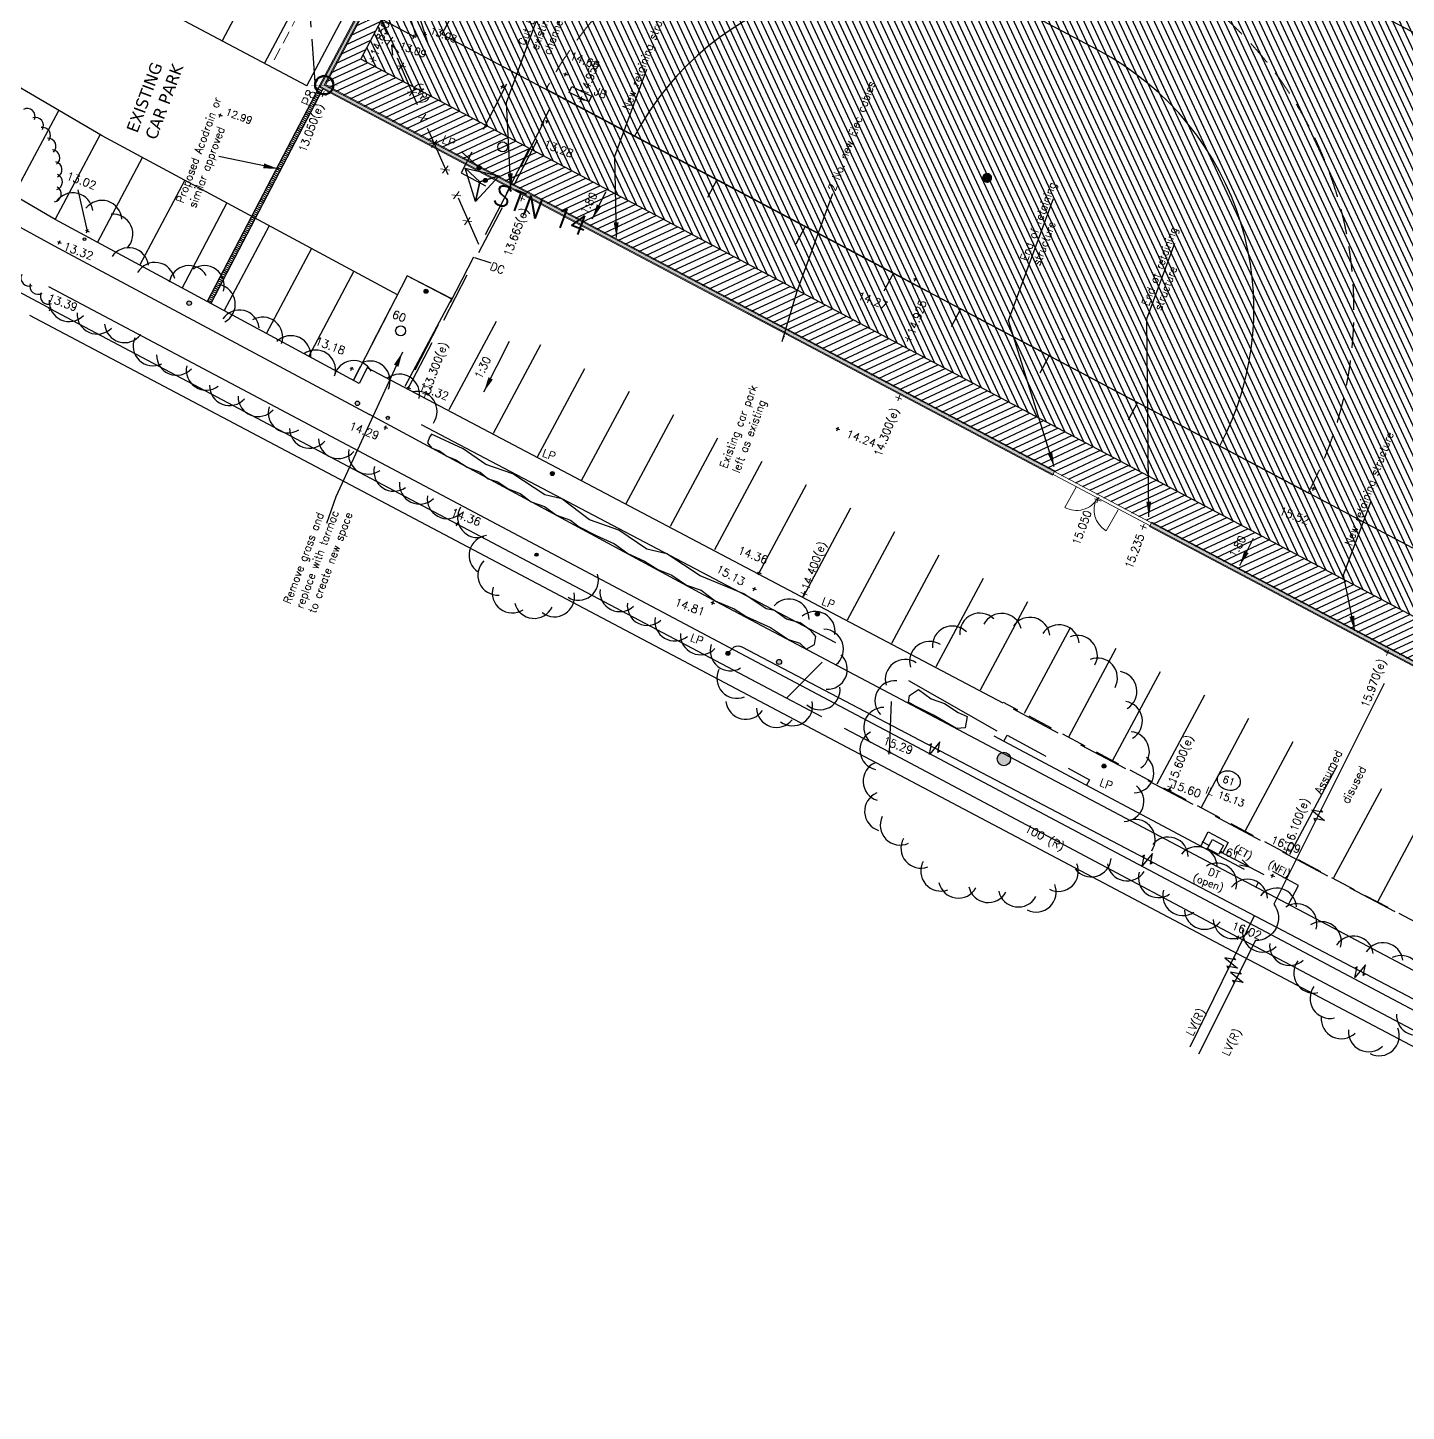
# Model space of a CAD drawing. Header units: millimetres. Extents: x 521005098 to 521837086, y 174609906 to 175681253.
# Drawn here: x 521353585 to 521422457, y 174620052 to 174689188 of the extents above; entities that cross this region are included whole.
import ezdxf
from ezdxf.enums import TextEntityAlignment as Align

# ---------------------------------------------------------------- set-up
doc = ezdxf.new("R2010")
doc.units = ezdxf.units.MM
doc.header["$LTSCALE"] = 200
for name, pattern in [('layout$0$DASHED', [19.05, 12.7, -6.35]), ('layout$0$HIDDEN', [9.525, 6.35, -3.175]), ('layout$0$layout$0$ACAD_ISO02W100', [15, 12, -3]), ('layout$0$survey$0$DASHED', [19.05, 12.7, -6.35])]:
    doc.linetypes.add(name, pattern=pattern)
for name, color, linetype in [('Gt Hatch', 8, 'Continuous'), ('GT retwall', 6, 'Continuous'), ('layout$0$12', 1, 'Continuous'), ('layout$0$ED-STORM', 3, 'Continuous'), ('layout$0$GT Path', 3, 'Continuous'), ('layout$0$GT0-35TXT', 3, 'Continuous'), ('layout$0$HOCKEY', 7, 'Continuous'), ('layout$0$Kerb', 7, 'Continuous'), ('layout$0$layout$0$GT Drain text', 3, 'Continuous'), ('layout$0$layout$0$GTSWD', 150, 'layout$0$layout$0$ACAD_ISO02W100'), ('layout$0$survey$0$BOUNDARY', 8, 'Continuous'), ('layout$0$survey$0$CONTROL', 8, 'Continuous'), ('layout$0$survey$0$DETAIL', 8, 'Continuous'), ('layout$0$survey$0$ELEC', 8, 'Continuous'), ('layout$0$survey$0$GAS', 8, 'Continuous'), ('layout$0$survey$0$LEVEL', 8, 'Continuous'), ('layout$0$survey$0$MH_NUMBER', 8, 'Continuous'), ('layout$0$survey$0$ROAD', 8, 'Continuous'), ('layout$0$survey$0$SERVICE', 8, 'Continuous'), ('layout$0$survey$0$TEXT_SERVICE', 8, 'Continuous'), ('layout$0$survey$0$VEGETATION', 8, 'Continuous'), ('layout$0$survey$0$WATER', 8, 'Continuous')]:
    doc.layers.add(name, color=color, linetype=linetype)
doc.layers.add('layout$0$Fenceline', color=7, linetype='Continuous', lineweight=13)
doc.layers.add('SETTING-OUT', color=3, linetype='Continuous', lineweight=50)
doc.styles.add('GT1TO1', font='romans.shx', dxfattribs={"width": 0.95, "height": 2})
doc.styles.add('layout$0$GT1TO200', font='romans.shx', dxfattribs={"width": 0.95, "height": 400})
doc.styles.add('layout$0$GTANYHEIGHT', font='romans.shx', dxfattribs={"width": 0.95})
doc.styles.add('layout$0$layout$0$GT1TO200', font='romans.shx', dxfattribs={"width": 0.95, "height": 400})
doc.styles.add('layout$0$ROMANS', font='Romans.shx')
doc.styles.add('layout$0$survey$0$ROMANS', font='Romans.shx')
doc.dimstyles.new('layout$0$NOTEARROW', dxfattribs={"dimscale": 250, "dimtxt": 2, "dimasz": 3, "dimexe": 1, "dimexo": 1, "dimgap": 1, "dimtad": 2, "dimtih": 1, "dimtoh": 1, "dimdec": 4, "dimzin": 0, "dimdsep": 46, "dimtxsty": 'layout$0$GTANYHEIGHT', "dimcen": 3.5, "dimclrd": 7, "dimclre": 7, "dimclrt": 3, "dimadec": 0, "dimazin": 0, "dimtfac": 1, "dimtdec": 4, "dimtofl": 0, "dimtmove": 0, "dimatfit": 3, "dimfxl": 1, "dimtolj": 1, "dimtzin": 0, "dimarcsym": 0})

# ---------------------------------------------------------------- blocks, each defined once
blk = doc.blocks.new('layout$0$S')
at = {"layer": 'layout$0$ED-STORM'}
blk.add_lwpolyline([(-0.5, 0.15), (0.001, 0), (-0.5, -0.151)], dxfattribs=at)
blk = doc.blocks.new('layout$0$layout$0$SCRUB')
at = {"layer": 'layout$0$layout$0$GT Drain text', "insert": (-127, 200), "char_height": 400, "width": 3468.82, "attachment_point": 1, "style": 'layout$0$layout$0$GT1TO200'}
blk.add_mtext('X', dxfattribs=at)
blk = doc.blocks.new('A$C721B0600')
at = {"layer": 'SETTING-OUT', "color": 7, "const_width": 4.5}
for points in [[(0, 0), (-629, -229)], [(0, 0), (-229, 629)], [(0, 0), (629, 229)], [(0, 0), (229, -629)]]:
    blk.add_lwpolyline(points, dxfattribs=at)
at = {"layer": 'SETTING-OUT', "color": 7}
blk.add_circle((0, 0), 459, dxfattribs=at)
blk = doc.blocks.new('layout')
at = {"layer": 'layout$0$survey$0$SERVICE', "linetype": 'Continuous'}
h = blk.add_hatch(color=256, dxfattribs=at)
edge = h.paths.add_edge_path()
edge.add_arc((521376139.5, 174682193.8), 100, 0, 360)
edge = h.paths.add_edge_path()
edge.add_arc((521376445.4, 174681553.6), 100, 0, 360)
h = blk.add_hatch(color=256, dxfattribs=at)
edge = h.paths.add_edge_path()
edge.add_arc((521373487.4, 174676013.8), 100, 0, 360)
h = blk.add_hatch(color=256, dxfattribs=at)
edge = h.paths.add_edge_path()
edge.add_arc((521379796.6, 174666909.7), 100, 0, 360)
h = blk.add_hatch(color=256, dxfattribs=at)
edge = h.paths.add_edge_path()
edge.add_arc((521393037.8, 174659890.4), 100, 0, 360)
h = blk.add_hatch(color=256, dxfattribs=at)
edge = h.paths.add_edge_path()
edge.add_arc((521388565.2, 174657925.2), 100, 0, 360)
h = blk.add_hatch(color=256, dxfattribs=at)
edge = h.paths.add_edge_path()
edge.add_arc((521407357.7, 174652288.7), 100, 0, 360)
at = {"layer": 'layout$0$survey$0$VEGETATION', "linetype": 'Continuous'}
h = blk.add_hatch(color=256, dxfattribs=at)
edge = h.paths.add_edge_path()
edge.add_arc((521361650.5, 174675421.5), 111.4, 0, 360)
edge = h.paths.add_edge_path()
edge.add_arc((521356421.1, 174678618.4), 63.7, 0, 360)
h = blk.add_hatch(color=256, dxfattribs=at)
edge = h.paths.add_edge_path()
edge.add_arc((521370056.8, 174670419.4), 111.4, 0, 360)
edge = h.paths.add_edge_path()
edge.add_arc((521371578.4, 174669690.5), 79.6, 0, 360)
h = blk.add_hatch(color=256, dxfattribs=at)
edge = h.paths.add_edge_path()
edge.add_arc((521379007.7, 174662853.2), 80, 0, 360)
h = blk.add_hatch(color=256, dxfattribs=at)
edge = h.paths.add_edge_path()
edge.add_arc((521402352.8, 174652646.6), 334.2, 0, 360)
edge = h.paths.add_edge_path()
edge.add_arc((521391120.9, 174657495.3), 127.3, 0, 360)
at = {"layer": 'layout$0$12', "color": 7}
for p, q in [((521365543.1, 174692775.4), (521363294.6, 174688534.6)), ((521367663.5, 174691651.1), (521365415, 174687410.3)), ((521354957.4, 174679596.9), (521357220.7, 174683867)), ((521372054.7, 174675832.1), (521357305.4, 174683784.2)), ((521357070, 174678457.9), (521359333.3, 174682728)), ((521359182.6, 174677318.9), (521361445.9, 174681589)), ((521361295.1, 174676179.9), (521363558.4, 174680450)), ((521363407.7, 174675040.9), (521365671, 174679311)), ((521365520.3, 174673901.9), (521367783.6, 174678172)), ((521367632.8, 174672762.9), (521369896.1, 174677033)), ((521372548.1, 174676788.8), (521369856.4, 174671568.9)), ((521374770.3, 174675633.7), (521372548.1, 174676788.8)), ((521374787.2, 174675681.1), (521372423.3, 174671264.2)), ((521376991.4, 174674501.5), (521374627.5, 174670084.6)), ((521379208.4, 174673345.9), (521376831.6, 174668904.9)), ((521370549.5, 174672196.2), (521370150.7, 174671412.1)), ((521402323.6, 174655439), (521370549.5, 174672196.2)), ((521381399.7, 174672142.1), (521379035.8, 174667725.2)), ((521383629.7, 174671010.7), (521381240, 174666545.6)), ((521385840.3, 174669843.1), (521383444.2, 174665365.9)), ((521388051, 174668675.5), (521385687.1, 174664258.6)), ((521390261.6, 174667507.9), (521387897.7, 174663091)), ((521392472.2, 174666340.3), (521390108.3, 174661923.4)), ((521394682.8, 174665172.7), (521392318.9, 174660755.8)), ((521396893.5, 174664005.1), (521394529.6, 174659588.2)), ((521399104.1, 174662837.5), (521396740.2, 174658420.6)), ((521401314.7, 174661669.8), (521398950.8, 174657252.9)), ((521403525.4, 174660502.2), (521401161.5, 174656085.3)), ((521405645.7, 174659165.9), (521403370.7, 174654915)), ((521407946.6, 174658167), (521405578.2, 174653741.8)), ((521410157.3, 174656999.4), (521407785.8, 174652568.5)), ((521412367.9, 174655831.8), (521409993.4, 174651395.2)), ((521414578.5, 174654664.2), (521412201, 174650221.9)), ((521416789.1, 174653496.6), (521414408.6, 174649048.6)), ((521418999.8, 174652329), (521416616.2, 174647875.3)), ((521421210.4, 174651161.4), (521418823.8, 174646702.1)), ((521423421, 174649993.8), (521421031.4, 174645528.8))]:
    blk.add_line(p, q, dxfattribs=at)
at = {"layer": 'layout$0$12', "color": 7, "linetype": 'layout$0$HIDDEN'}
blk.add_line((521429948.8, 174640736.8), (521402327.9, 174655469.3), dxfattribs=at)
at = {"layer": 'layout$0$12', "color": 7, "flags": 128}
for points in [[(521367535.3, 174686286.1), (521369783.9, 174690526.8), (521352820.8, 174699521)], [(521367535.3, 174686286.1), (521350572.3, 174695280.2)]]:
    blk.add_lwpolyline(points, dxfattribs=at)
at = {"layer": 'layout$0$ED-STORM', "linetype": 'layout$0$DASHED', "flags": 128}
blk.add_lwpolyline([(521376124.2, 174678346.1), (521373638.7, 174683984.3), (521370810.2, 174690592), (521369493.5, 174693822.3), (521368108, 174696791), (521367910.6, 174697404.2), (521367392.7, 174698383.7), (521365826.2, 174700931.8), (521362501.7, 174706568.8), (521360123.1, 174710474.5)], dxfattribs=at)
at = {"layer": 'layout$0$ED-STORM'}
for points in [[(521412245.3, 174648524.7), (521412616.7, 174648324.8)], [(521413132.2, 174648021.5), (521415340.6, 174646872.1)]]:
    blk.add_lwpolyline(points, dxfattribs=at)
at = {"layer": 'layout$0$ED-STORM', "linetype": 'Continuous'}
blk.add_circle((521413210.6, 174647978.7), 40, dxfattribs=at)
at = {"layer": 'layout$0$ED-STORM'}
blk.add_ellipse((521413589.3, 174651565.7), major_axis=(546.6, -203.5), ratio=0.8266745, dxfattribs=at)
at = {"layer": 'layout$0$Fenceline', "linetype": 'layout$0$HIDDEN', "ltscale": 0.5}
blk.add_line((521365900.5, 174687578.3), (521413510.8, 174777490.9), dxfattribs=at)
at = {"layer": 'layout$0$Fenceline'}
for p, q in [((521368201.8, 174686254.5), (521415812.2, 174776167.1)), ((521368404.6, 174686316.8), (521415874.5, 174775964.3)), ((521368134.3, 174686234.5), (521377779.8, 174704449.4)), ((521368476.8, 174686346.5), (521378000.7, 174704332.4)), ((521404775.2, 174666831.6), (521368134.3, 174686234.5)), ((521391559.3, 174673886.2), (521368201.8, 174686254.5)), ((521391762.1, 174673948.6), (521368404.6, 174686316.8)), ((521404892.2, 174667052.5), (521368481, 174686332.9)), ((521423957, 174656900.8), (521389462.5, 174675166.3)), ((521424019.4, 174656698), (521389524.9, 174674963.5)), ((521399364, 174669771.3), (521399350.5, 174669767.2)), ((521404892.2, 174667052.5), (521404775.2, 174666831.6)), ((521409619, 174664266.7), (521409736, 174664487.6)), ((521424031.4, 174656635.1), (521409619, 174664266.7)), ((521423927.4, 174656973.1), (521409736, 174664487.6))]:
    blk.add_line(p, q, dxfattribs=at)
at = {"layer": 'layout$0$Fenceline', "linetype": 'Continuous'}
for p, q in [((521405981.7, 174666265), (521405392.6, 174665219.6)), ((521408056.2, 174665096), (521407467, 174664050.6))]:
    blk.add_line(p, q, dxfattribs=at)
for centre, start, end in [((521405981.7, 174666265), 240.598359, 330.598359), ((521408056.2, 174665096), 150.598359, 240.598359)]:
    blk.add_arc(centre, 1200, start, end, dxfattribs=at)
at = {"layer": 'layout$0$GT Path', "color": 7, "ltscale": 0.4}
for points in [[(521368147.5, 174686226.6), (521362557.2, 174675499.5)], [(521368324.2, 174686132.9), (521362733.2, 174675404.6)], [(521368267.7, 174686024.5), (521368090.3, 174686116.9)], [(521367898, 174685315), (521367720.6, 174685407.4)], [(521367944.2, 174685403.7), (521367766.8, 174685496.1)], [(521367990.4, 174685492.4), (521367813, 174685584.8)], [(521368036.6, 174685581), (521367859.2, 174685673.5)], [(521368082.8, 174685669.7), (521367905.5, 174685762.2)], [(521368129, 174685758.4), (521367951.7, 174685850.8)], [(521368175.2, 174685847.1), (521367997.9, 174685939.5)], [(521368221.5, 174685935.8), (521368044.1, 174686028.2)], [(521367528.2, 174684605.6), (521367350.9, 174684698)], [(521367574.5, 174684694.2), (521367397.1, 174684786.7)], [(521367620.7, 174684782.9), (521367443.3, 174684875.4)], [(521367666.9, 174684871.6), (521367489.5, 174684964)], [(521367713.1, 174684960.3), (521367535.7, 174685052.7)], [(521367759.3, 174685049), (521367581.9, 174685141.4)], [(521367805.5, 174685137.6), (521367628.2, 174685230.1)], [(521367851.7, 174685226.3), (521367674.4, 174685318.8)], [(521367158.5, 174683896.1), (521366981.2, 174683988.6)], [(521367204.7, 174683984.8), (521367027.4, 174684077.2)], [(521367250.9, 174684073.5), (521367073.6, 174684165.9)], [(521367297.2, 174684162.2), (521367119.8, 174684254.6)], [(521367343.4, 174684250.8), (521367166, 174684343.3)], [(521367389.6, 174684339.5), (521367212.2, 174684432)], [(521367435.8, 174684428.2), (521367258.4, 174684520.6)], [(521367482, 174684516.9), (521367304.7, 174684609.3)], [(521366835, 174683275.4), (521366657.7, 174683367.8)], [(521366881.2, 174683364), (521366703.9, 174683456.5)], [(521366927.4, 174683452.7), (521366750.1, 174683545.2)], [(521366973.7, 174683541.4), (521366796.3, 174683633.8)], [(521367019.9, 174683630.1), (521366842.5, 174683722.5)], [(521367066.1, 174683718.8), (521366888.7, 174683811.2)], [(521367112.3, 174683807.4), (521366934.9, 174683899.9)], [(521366465.3, 174682565.9), (521366287.9, 174682658.3)], [(521366511.5, 174682654.6), (521366334.2, 174682747)], [(521366557.7, 174682743.3), (521366380.4, 174682835.7)], [(521366603.9, 174682832), (521366426.6, 174682924.4)], [(521366650.2, 174682920.6), (521366472.8, 174683013.1)], [(521366696.4, 174683009.3), (521366519, 174683101.7)], [(521366742.6, 174683098), (521366565.2, 174683190.4)], [(521366788.8, 174683186.7), (521366611.4, 174683279.1)], [(521366095.6, 174681856.5), (521365918.2, 174681948.9)], [(521366141.8, 174681945.2), (521365964.4, 174682037.6)], [(521366188, 174682033.8), (521366010.6, 174682126.3)], [(521366234.2, 174682122.5), (521366056.9, 174682214.9)], [(521366280.4, 174682211.2), (521366103.1, 174682303.6)], [(521366326.7, 174682299.9), (521366149.3, 174682392.3)], [(521366372.9, 174682388.6), (521366195.5, 174682481)], [(521366419.1, 174682477.2), (521366241.7, 174682569.7)], [(521365725.9, 174681147), (521365548.5, 174681239.5)], [(521365772.1, 174681235.7), (521365594.7, 174681328.1)], [(521365818.3, 174681324.4), (521365640.9, 174681416.8)], [(521365864.5, 174681413.1), (521365687.1, 174681505.5)], [(521365910.7, 174681501.8), (521365733.4, 174681594.2)], [(521365956.9, 174681590.4), (521365779.6, 174681682.9)], [(521366003.2, 174681679.1), (521365825.8, 174681771.5)], [(521366049.4, 174681767.8), (521365872, 174681860.2)], [(521365356.1, 174680437.6), (521365178.8, 174680530)], [(521365402.4, 174680526.3), (521365225, 174680618.7)], [(521365448.6, 174680615), (521365271.2, 174680707.4)], [(521365494.8, 174680703.6), (521365317.4, 174680796.1)], [(521365541, 174680792.3), (521365363.6, 174680884.7)], [(521365587.2, 174680881), (521365409.9, 174680973.4)], [(521365633.4, 174680969.7), (521365456.1, 174681062.1)], [(521365679.6, 174681058.4), (521365502.3, 174681150.8)], [(521365032.6, 174679816.8), (521364855.3, 174679909.3)], [(521365078.9, 174679905.5), (521364901.5, 174679997.9)], [(521365125.1, 174679994.2), (521364947.7, 174680086.6)], [(521365171.3, 174680082.9), (521364993.9, 174680175.3)], [(521365217.5, 174680171.5), (521365040.1, 174680264)], [(521365263.7, 174680260.2), (521365086.4, 174680352.7)], [(521365309.9, 174680348.9), (521365132.6, 174680441.3)], [(521364662.9, 174679107.4), (521364485.6, 174679199.8)], [(521364709.1, 174679196.1), (521364531.8, 174679288.5)], [(521364755.4, 174679284.7), (521364578, 174679377.2)], [(521364801.6, 174679373.4), (521364624.2, 174679465.9)], [(521364847.8, 174679462.1), (521364670.4, 174679554.5)], [(521364894, 174679550.8), (521364716.6, 174679643.2)], [(521364940.2, 174679639.5), (521364762.9, 174679731.9)], [(521364986.4, 174679728.1), (521364809.1, 174679820.6)], [(521364293.2, 174678397.9), (521364115.8, 174678490.4)], [(521364339.4, 174678486.6), (521364162.1, 174678579.1)], [(521364385.6, 174678575.3), (521364208.3, 174678667.7)], [(521364431.9, 174678664), (521364254.5, 174678756.4)], [(521364478.1, 174678752.7), (521364300.7, 174678845.1)], [(521364524.3, 174678841.3), (521364346.9, 174678933.8)], [(521364570.5, 174678930), (521364393.1, 174679022.5)], [(521364616.7, 174679018.7), (521364439.3, 174679111.1)], [(521363923.5, 174677688.5), (521363746.1, 174677780.9)], [(521363969.7, 174677777.2), (521363792.3, 174677869.6)], [(521364015.9, 174677865.9), (521363838.6, 174677958.3)], [(521364062.1, 174677954.5), (521363884.8, 174678047)], [(521364108.3, 174678043.2), (521363931, 174678135.7)], [(521364154.6, 174678131.9), (521363977.2, 174678224.3)], [(521364200.8, 174678220.6), (521364023.4, 174678313)], [(521364247, 174678309.3), (521364069.6, 174678401.7)], [(521363553.8, 174676979.1), (521363376.4, 174677071.5)], [(521363600, 174677067.7), (521363422.6, 174677160.2)], [(521363646.2, 174677156.4), (521363468.8, 174677248.8)], [(521363692.4, 174677245.1), (521363515.1, 174677337.5)], [(521363738.6, 174677333.8), (521363561.3, 174677426.2)], [(521363784.8, 174677422.5), (521363607.5, 174677514.9)], [(521363831.1, 174677511.1), (521363653.7, 174677603.6)], [(521363877.3, 174677599.8), (521363699.9, 174677692.2)], [(521363230.3, 174676358.3), (521363052.9, 174676450.7)], [(521363276.5, 174676447), (521363099.1, 174676539.4)], [(521363322.7, 174676535.7), (521363145.3, 174676628.1)], [(521363368.9, 174676624.3), (521363191.6, 174676716.8)], [(521363415.1, 174676713), (521363237.8, 174676805.4)], [(521363461.3, 174676801.7), (521363284, 174676894.1)], [(521363507.6, 174676890.4), (521363330.2, 174676982.8)], [(521362860.6, 174675648.9), (521362683.2, 174675741.3)], [(521362906.8, 174675737.5), (521362729.4, 174675830)], [(521362953, 174675826.2), (521362775.6, 174675918.6)], [(521362999.2, 174675914.9), (521362821.8, 174676007.3)], [(521363045.4, 174676003.6), (521362868, 174676096)], [(521363091.6, 174676092.3), (521362914.3, 174676184.7)], [(521363137.8, 174676180.9), (521362960.5, 174676273.4)], [(521363184.1, 174676269.6), (521363006.7, 174676362)], [(521362768.1, 174675471.5), (521362590.8, 174675563.9)], [(521362814.3, 174675560.2), (521362637, 174675652.6)]]:
    blk.add_lwpolyline(points, dxfattribs=at)
at = {"layer": 'layout$0$HOCKEY'}
for p, q in [((521395676.3, 174729267.8), (521374281.1, 174688862.8)), ((521433422, 174683323.2), (521409180.8, 174696159.4)), ((521407054.8, 174688063), (521403678.9, 174689850.6)), ((521374279.4, 174688863.7), (521398520.6, 174676027.6)), ((521396832.6, 174676921.4), (521379484.7, 174686107.4)), ((521388012.8, 174681591.6), (521387544.9, 174680707.9)), ((521398520.6, 174676027.6), (521388012.8, 174681591.6)), ((521392431.6, 174679251.8), (521391963.6, 174678368.1)), ((521398520.6, 174676027.6), (521392431.6, 174679251.8)), ((521396364.7, 174676037.6), (521396832.6, 174676921.4)), ((521398520.6, 174676027.6), (521396832.6, 174676921.4)), ((521398520.6, 174676027.6), (521409028.4, 174670463.5)), ((521398520.6, 174676027.6), (521404609.6, 174672803.3)), ((521398520.6, 174676027.6), (521400208.6, 174675133.7)), ((521398520.6, 174676027.6), (521422761.8, 174663191.4)), ((521399740.6, 174674250), (521400208.6, 174675133.7)), ((521400208.6, 174675133.7), (521417556.6, 174665947.7)), ((521404609.6, 174672803.3), (521404141.7, 174671919.6)), ((521409028.4, 174670463.5), (521408560.4, 174669579.7))]:
    blk.add_line(p, q, dxfattribs=at)
at = {"layer": 'layout$0$HOCKEY', "const_width": 250}
blk.add_lwpolyline([(521401574.1, 174681794, 1), (521401457.1, 174681573.1, 1)], format="xyb", close=True, dxfattribs=at)
at = {"layer": 'layout$0$HOCKEY', "linetype": 'layout$0$HIDDEN'}
for centre, start, end in [((521396832.6, 174676921.4), 62.097971, 152.097971), ((521400208.6, 174675133.7), 332.097971, 62.097971)]:
    blk.add_arc(centre, 19630, start, end, dxfattribs=at)
at = {"layer": 'layout$0$HOCKEY'}
for centre, start, end in [((521396832.6, 174676921.4), 62.097971, 152.097971), ((521400208.6, 174675133.7), 332.097971, 62.097971)]:
    blk.add_arc(centre, 14630, start, end, dxfattribs=at)
at = {"layer": 'layout$0$Kerb'}
blk.add_lwpolyline([(521415822.4, 174773728.9), (521469607.3, 174745248.8), (521424009.2, 174659136.2), (521370224.2, 174687616.4)], close=True, dxfattribs=at)
at = {"layer": 'layout$0$layout$0$GTSWD'}
blk.add_line((521367961.2, 174686219.5), (521367088.5, 174698878.5), dxfattribs=at)
blk.add_lwpolyline([(521367961.2, 174686219.5), (521368104.8, 174686144.6)], dxfattribs=at)
at = {"layer": 'layout$0$survey$0$BOUNDARY', "linetype": 'Continuous'}
for p, q in [((521354905.4, 174678288.8), (521370657.3, 174669854.1)), ((521387987.7, 174660506.2), (521370657.3, 174669854.1)), ((521373246.1, 174669356.8), (521393939.4, 174658468.8)), ((521429466, 174638549.4), (521387987.7, 174660506.2)), ((521397582.7, 174656568.6), (521401996.9, 174654054.6))]:
    blk.add_line(p, q, dxfattribs=at)
at = {"layer": 'layout$0$survey$0$BOUNDARY', "linetype": 'Continuous', "flags": 128}
blk.add_lwpolyline([(521344711.6, 174683860.6), (521354905.4, 174678288.8)], dxfattribs=at)
at = {"layer": 'layout$0$survey$0$CONTROL', "linetype": 'Continuous'}
for p, q in [((521376179.4, 174681481.4), (521375446.1, 174682161.3)), ((521375446.1, 174682161.3), (521377134.9, 174681776.5)), ((521375957.3, 174680506.4), (521375446.1, 174682161.3)), ((521375446.1, 174682161.3), (521376179.4, 174681481.4)), ((521377134.9, 174681776.5), (521375957.3, 174680506.4)), ((521375957.3, 174680506.4), (521376179.4, 174681481.4)), ((521376179.4, 174681481.4), (521375957.3, 174680506.4)), ((521376179.4, 174681481.4), (521377134.9, 174681776.5)), ((521377134.9, 174681776.5), (521376179.4, 174681481.4))]:
    blk.add_line(p, q, dxfattribs=at)
at = {"layer": 'layout$0$survey$0$DETAIL', "linetype": 'layout$0$survey$0$DASHED'}
for p, q in [((521373008.5, 174688723.5), (521370570, 174696406.4)), ((521373575.3, 174688425.3), (521371103.6, 174696212.7)), ((521391487.6, 174655690.9), (521393419.2, 174657631)), ((521396635.6, 174652980), (521396759.8, 174655862.6))]:
    blk.add_line(p, q, dxfattribs=at)
at = {"layer": 'layout$0$survey$0$DETAIL', "linetype": 'Continuous'}
for p, q in [((521357305.4, 174683784.2), (521348930.7, 174688678.1)), ((521352883.4, 174680808.8), (521355133.3, 174685053.5)), ((521414373, 174647123.8), (521401868.1, 174653793.6))]:
    blk.add_line(p, q, dxfattribs=at)
at = {"layer": 'layout$0$survey$0$DETAIL', "linetype": 'layout$0$survey$0$DASHED', "flags": 128}
for points in [[(521377498.3, 174686362.7), (521375242.2, 174681943), (521377428.7, 174680757.2), (521379678.6, 174685160.3)], [(521374767.6, 174675628.4), (521372545.3, 174676783.6), (521369853.6, 174671563.7)], [(521436303.5, 174643642.3), (521432428.9, 174645701.4), (521429948.2, 174640736.7), (521402306.7, 174655406.4)], [(521402352.6, 174653535.2), (521402510.1, 174653830.5), (521406627.9, 174651609.7), (521406480.5, 174651333.5)], [(521412184.4, 174648291.1), (521412565.4, 174649005.4), (521413564.8, 174648479.7), (521413180.8, 174647759.7)], [(521416573.4, 174645374.2), (521417077.3, 174646326.2), (521415446.4, 174647214.7), (521414933.6, 174646242.2)]]:
    blk.add_lwpolyline(points, dxfattribs=at)
at = {"layer": 'layout$0$survey$0$DETAIL', "linetype": 'Continuous', "flags": 128}
blk.add_lwpolyline([(521370147.9, 174671406.9), (521354954.9, 174679598.3), (521346829.2, 174684346.6, 0.4402962), (521344764, 174683997.6)], format="xyb", dxfattribs=at)
blk.add_lwpolyline([(521402320.4, 174655433.1), (521370546.6, 174672191), (521370147.9, 174671406.9)], dxfattribs=at)
at = {"layer": 'layout$0$survey$0$ELEC'}
for p, q in [((521398742, 174653412.1), (521398632, 174653335.2)), ((521399156.7, 174653505.9), (521398634.9, 174652878.7)), ((521398634.9, 174652878.7), (521398742, 174653412.1)), ((521399049.7, 174652972.5), (521399156.7, 174653505.9)), ((521399159.6, 174653049.4), (521399049.7, 174652972.5)), ((521418185.8, 174650096.7), (521418264.8, 174649988.2)), ((521418264.8, 174649988.2), (521417729.5, 174650085.4)), ((521417729.5, 174650085.4), (521418366.1, 174649575.2)), ((521418366.1, 174649575.2), (521417830.8, 174649672.4)), ((521417830.8, 174649672.4), (521417909.7, 174649564)), ((521409369, 174647838.5), (521409259.1, 174647761.6)), ((521409783.8, 174647932.3), (521409262, 174647305.1)), ((521409262, 174647305.1), (521409369, 174647838.5)), ((521409676.8, 174647398.9), (521409783.8, 174647932.3)), ((521409786.7, 174647475.8), (521409676.8, 174647398.9)), ((521413918.9, 174642609.5), (521413383.6, 174642706.7)), ((521413383.6, 174642706.7), (521414020.2, 174642196.5)), ((521413839.9, 174642718), (521413918.9, 174642609.5)), ((521414020.2, 174642196.5), (521413484.9, 174642293.7)), ((521413484.9, 174642293.7), (521413563.8, 174642185.3)), ((521414204.5, 174641892.1), (521413669.2, 174641989.3)), ((521413669.2, 174641989.3), (521414305.9, 174641479.1)), ((521414125.6, 174642000.6), (521414204.5, 174641892.1)), ((521419996.1, 174642264.9), (521419886.2, 174642188)), ((521420410.9, 174642358.7), (521419889.1, 174641731.5)), ((521419889.1, 174641731.5), (521419996.1, 174642264.9)), ((521420303.9, 174641825.3), (521420410.9, 174642358.7)), ((521420413.8, 174641902.2), (521420303.9, 174641825.3)), ((521414305.9, 174641479.1), (521413770.6, 174641576.3)), ((521413770.6, 174641576.3), (521413849.5, 174641467.9))]:
    blk.add_line(p, q, dxfattribs=at)
at = {"layer": 'layout$0$survey$0$ELEC', "linetype": 'Continuous', "flags": 128}
for points in [[(521426722.1, 174637782.1), (521426817.9, 174637981.1, 0.3701216), (521426645.4, 174638628.5), (521423167.3, 174640458.1), (521389277.7, 174658232.1, 0.2403608), (521388863.4, 174658236.8), (521388572.2, 174657946.3)], [(521421357.7, 174656423.4), (521415830, 174645397.6, -0.6330804), (521414917.3, 174643577.1), (521412069.1, 174637896.1)]]:
    blk.add_lwpolyline(points, format="xyb", dxfattribs=at)
blk.add_lwpolyline([(521414856.2, 174644817), (521411639.1, 174638239.4)], dxfattribs=at)
at = {"layer": 'layout$0$survey$0$GAS', "linetype": 'Continuous', "flags": 128}
blk.add_lwpolyline([(521455277.4, 174623064.2), (521454619.4, 174623400.7, 0.6525888), (521452883.4, 174624288.6), (521445295.9, 174628169.2), (521354647.9, 174676235.7)], format="xyb", dxfattribs=at)
at = {"layer": 'layout$0$survey$0$LEVEL', "flags": 128}
for points in [[(521372847, 174688654.6), (521372916.8, 174688842.1)], [(521373327.1, 174688919.6), (521373514.6, 174688849.8)], [(521373386, 174688790.9), (521373455.7, 174688978.4)], [(521372788.2, 174688783.3), (521372975.6, 174688713.5)], [(521380357, 174686897.3), (521380544.4, 174686827.6)], [(521380415.8, 174686768.7), (521380485.6, 174686956.2)], [(521377204.1, 174686269.3), (521377391.5, 174686199.6)], [(521377262.9, 174686140.7), (521377332.7, 174686328.2)], [(521363110.4, 174684847.8), (521363297.8, 174684778)], [(521363169.2, 174684719.2), (521363239, 174684906.7)], [(521379441.2, 174684543.9), (521379628.7, 174684474.1)], [(521379500, 174684415.3), (521379569.8, 174684602.7)], [(521355073.4, 174678497.2), (521355260.8, 174678427.4)], [(521355132.2, 174678368.6), (521355202, 174678556)], [(521356471.8, 174679062.7), (521356659.2, 174678992.9)], [(521356530.6, 174678934.1), (521356600.4, 174679121.6)], [(521397835.6, 174676652.1), (521398023, 174676582.3)], [(521397894.4, 174676523.5), (521397964.2, 174676710.9)], [(521354619.6, 174675174.3), (521354807, 174675104.5)], [(521354678.4, 174675045.7), (521354748.2, 174675233.2)], [(521405201.3, 174673655.7), (521405388.7, 174673586)], [(521369734.8, 174672062), (521369804.6, 174672249.4)], [(521369676, 174672190.6), (521369863.5, 174672120.8)], [(521372519, 174671230.9), (521372706.5, 174671161.2)], [(521372577.9, 174671102.3), (521372647.6, 174671289.8)], [(521371369.5, 174669246.4), (521371556.9, 174669176.6)], [(521371428.3, 174669117.8), (521371498.1, 174669305.3)], [(521393954.8, 174669179.7), (521394142.2, 174669110)], [(521394013.6, 174669051.1), (521394083.4, 174669238.6)], [(521417720.1, 174666192.9), (521417907.5, 174666123.1)], [(521417778.9, 174666064.3), (521417848.7, 174666251.8)], [(521374952.8, 174664420.4), (521375140.3, 174664350.6)], [(521375011.6, 174664291.8), (521375081.4, 174664479.3)], [(521390033.2, 174661978.8), (521390220.6, 174661909)], [(521390092, 174661850.2), (521390161.8, 174662037.6)], [(521389793.2, 174661178.6), (521389980.6, 174661108.8)], [(521389852, 174661050), (521389921.8, 174661237.4)], [(521387714.3, 174660489.1), (521387901.7, 174660419.3)], [(521387773.1, 174660360.4), (521387842.9, 174660547.9)], [(521396541.8, 174653014.9), (521396729.3, 174652945.1)], [(521396600.7, 174652886.3), (521396670.5, 174653073.7)], [(521410518.1, 174651140.6), (521410705.6, 174651070.8)], [(521410577, 174651012), (521410646.7, 174651199.4)], [(521415679.7, 174646852.1), (521415867.2, 174646782.3)], [(521415738.6, 174646723.5), (521415808.4, 174646910.9)], [(521413961.4, 174643761.1), (521414148.9, 174643691.3)], [(521414020.3, 174643632.5), (521414090, 174643819.9)]]:
    blk.add_lwpolyline(points, dxfattribs=at)
at = {"layer": 'layout$0$survey$0$LEVEL', "linetype": 'Continuous', "flags": 128}
blk.add_lwpolyline([(521356565.5, 174679027.8), (521356112.8, 174681091.6)], dxfattribs=at)
at = {"layer": 'layout$0$survey$0$ROAD', "linetype": 'layout$0$survey$0$DASHED'}
blk.add_line((521396635.6, 174652980), (521391487.6, 174655690.9), dxfattribs=at)
at = {"layer": 'layout$0$survey$0$ROAD', "linetype": 'Continuous'}
blk.add_line((521414055.1, 174643726.2), (521396635.6, 174652980), dxfattribs=at)
at = {"layer": 'layout$0$survey$0$ROAD', "linetype": 'layout$0$survey$0$DASHED', "flags": 128}
blk.add_lwpolyline([(521372881.9, 174688748.4), (521352664.1, 174699468.3)], dxfattribs=at)
at = {"layer": 'layout$0$survey$0$ROAD', "linetype": 'Continuous', "flags": 128}
for points in [[(521343313, 174681222), (521348208.1, 174678627.4), (521354807, 174675104.5)], [(521391487.6, 174655690.9), (521375046.5, 174664385.5), (521354713.3, 174675139.4)], [(521450604.2, 174624395.7), (521447771, 174625864.7), (521444565.7, 174627642.6), (521434015.3, 174633163.8), (521414055.1, 174643726.2)]]:
    blk.add_lwpolyline(points, dxfattribs=at)
at = {"layer": 'layout$0$survey$0$SERVICE', "linetype": 'Continuous', "flags": 128}
for points in [[(521381753.5, 174685761.7), (521381612.2, 174685474.6), (521380634.3, 174685955.9), (521380775.6, 174686243)], [(521412768.1, 174648624.6), (521413321.7, 174648324), (521413073.6, 174647867), (521412520, 174648167.6)]]:
    blk.add_lwpolyline(points, close=True, dxfattribs=at)
at = {"layer": 'layout$0$survey$0$SERVICE', "linetype": 'layout$0$survey$0$DASHED', "flags": 128}
blk.add_lwpolyline([(521372612.8, 174671196), (521379534.9, 174684509), (521379419.6, 174684569), (521372497.4, 174671256)], dxfattribs=at)
at = {"layer": 'layout$0$survey$0$SERVICE', "linetype": 'Continuous'}
for centre, radius in [((521377315.7, 174683228.5), 250), ((521376139.5, 174682193.8), 100), ((521376445.4, 174681553.6), 100), ((521373487.4, 174676013.8), 100), ((521372216.4, 174674041.9), 250), ((521379796.6, 174666909.7), 100), ((521393037.8, 174659890.4), 100), ((521388565.2, 174657925.2), 100), ((521407357.7, 174652288.7), 100)]:
    blk.add_circle(centre, radius, dxfattribs=at)
at = {"layer": 'layout$0$survey$0$TEXT_SERVICE', "linetype": 'Continuous'}
for p, q in [((521376139.5, 174682193.8), (521375250.2, 174682986.9)), ((521375908.6, 174677703.8), (521376718.4, 174677431.7))]:
    blk.add_line(p, q, dxfattribs=at)
at = {"layer": 'layout$0$survey$0$VEGETATION', "linetype": 'Continuous', "flags": 128}
blk.add_lwpolyline([(521390475.7, 174660152.7), (521389353.7, 174660906.9), (521387188.2, 174661797.3), (521385520.8, 174662894.9), (521384514, 174663129.6), (521383111.7, 174664075.6), (521381648.8, 174664592.3), (521380270.7, 174665638.2), (521379420.9, 174665842.4), (521377818.2, 174666887.8), (521376478.4, 174667358.7), (521375341, 174668146.7), (521373760.6, 174668875.4), (521373650.5, 174668734.2), (521373565, 174668436.7), (521373779.8, 174668179.3), (521374163.9, 174668036.3), (521374530.9, 174667779.3), (521374972.1, 174667602.4), (521375541.7, 174667225.6), (521376188.8, 174666971.9), (521376589.3, 174666651.8), (521377072.8, 174666503.4), (521377582.7, 174666141.2), (521378195, 174665913.2), (521378744.5, 174665499.6), (521379405.5, 174665266.1), (521380010.7, 174664831.8), (521380695.4, 174664576.8), (521381135.7, 174664247.4), (521381989.1, 174663815.6), (521382907.1, 174663404.1), (521383574.3, 174662915), (521384395.5, 174662533.1), (521385072.9, 174662122.5), (521385766.2, 174661825.1), (521386489.8, 174661334), (521387236.3, 174661075), (521387930.7, 174660556.7), (521388873, 174660142.5), (521389473, 174659766), (521390694.4, 174659216.1), (521391600.3, 174658619.1), (521392161.7, 174658441.7), (521392480.2, 174658139.5), (521392884.9, 174658375.2), (521392956.8, 174658772.8), (521392711.4, 174659066.9), (521392177.9, 174659455.5), (521391494.2, 174659627.8), (521390896.6, 174660065.7)], close=True, dxfattribs=at)
blk.add_lwpolyline([(521397593.5, 174655490.2), (521397636.1, 174655817.6), (521398093.2, 174656122.7), (521398711.7, 174655654.8), (521399393.3, 174655427.4), (521400066.7, 174654965.4), (521400522.2, 174654769.4), (521400416.4, 174654201.4), (521399984.7, 174654177.3), (521398832.5, 174654844), (521397938.9, 174655282.4), (521397593.5, 174655490.2)], dxfattribs=at)
at = {"layer": 'layout$0$survey$0$VEGETATION', "linetype": 'Continuous'}
for centre, radius in [((521356421.1, 174678618.4), 63.7), ((521361650.5, 174675421.5), 111.4), ((521370056.8, 174670419.4), 111.4), ((521371578.4, 174669690.5), 79.6), ((521379007.7, 174662853.2), 80), ((521391120.9, 174657495.3), 127.3), ((521402352.8, 174652646.6), 334.2)]:
    blk.add_circle(centre, radius, dxfattribs=at)
for centre, radius, start, end in [((521353559, 174684746.6), 400, 337.753182, 117.024912), ((521353975.5, 174684304.1), 400, 329.515734, 108.787465), ((521354324.3, 174683806.5), 400, 321.278287, 100.550017), ((521354598.3, 174683264.1), 400, 313.040839, 92.312569), ((521354791.7, 174682688), 400, 304.803392, 84.075122), ((521354900.6, 174682090.1), 400, 296.565944, 75.837674), ((521354857.5, 174680878.7), 400, 280.091049, 59.362779), ((521354922.7, 174681482.9), 400, 288.328496, 67.600227), ((521355842.3, 174679935.5), 1000, 6.396048, 145.667778), ((521357289.6, 174679556.6), 1000, 3.209551, 142.481281), ((521357840.5, 174678873.9), 1000, 315.83991, 95.111641), ((521358628.1, 174677195.2), 1000, 6.848184, 146.119914), ((521359946.7, 174676457.7), 1000, 10.888695, 150.160425), ((521361644.8, 174676299.8), 1000, 30.382186, 169.653917), ((521362408.4, 174676296.6), 1000, 344.488784, 123.760514), ((521353646.8, 174676676.6), 400, 154.022721, 293.294451), ((521354096.8, 174676268.2), 400, 162.260168, 301.531899), ((521354614.5, 174675771.1), 400, 154.022721, 293.294451), ((521362956.7, 174675366.4), 1000, 298.47219, 77.74392), ((521355657.2, 174675506.4), 1000, 176.179331, 315.451061), ((521364160.3, 174674078.3), 1000, 6.818708, 146.090438), ((521357055.1, 174674878.6), 1000, 176.179331, 315.451061), ((521358427.2, 174674450.1), 1000, 184.098238, 323.369968), ((521365324.3, 174673722.7), 1000, 341.516542, 120.788273), ((521359848.7, 174673293.4), 1000, 156.494774, 295.766504), ((521366731.8, 174672798.4), 1000, 355.18037, 134.4521), ((521367969.6, 174672081.7), 1000, 346.708307, 125.980038), ((521361024.1, 174672818), 1000, 178.609683, 317.881413), ((521362505.3, 174672076.1), 1000, 167.419627, 306.691357), ((521369869.2, 174671550.5), 1000, 28.227322, 167.499052), ((521370691, 174671532.1), 1000, 336.147963, 115.419693), ((521372162.7, 174670873.2), 1000, 347.972051, 127.243781), ((521363667.4, 174671307.4), 1000, 179.318719, 318.59045), ((521373039.2, 174670019.5), 1000, 324.203633, 103.475363), ((521365097.6, 174670757.1), 1000, 179.318719, 318.59045), ((521366605.6, 174669943.8), 1000, 162.503848, 301.775578), ((521367668.9, 174669175.5), 1000, 180.550237, 319.821968), ((521369110.6, 174668656.1), 1000, 180.550237, 319.821968), ((521370605.5, 174667879), 1000, 166.609648, 305.881379), ((521371879.6, 174667027.6), 1000, 166.609648, 305.881379), ((521373161.5, 174666380.9), 1000, 174.670369, 313.942099), ((521374542.4, 174665653.5), 1000, 172.223922, 311.495653), ((521376062.5, 174664711.1), 1000, 149.088936, 288.360667), ((521376638.9, 174662824.7), 1000, 97.297912, 236.569643), ((521377073.3, 174661829.9), 1000, 134.049026, 273.320756), ((521381098.6, 174661577.7), 1000, 238.596995, 17.868726), ((521377795.3, 174660945.6), 1000, 163.36324, 302.634971), ((521379899.5, 174660753.1), 1000, 232.230047, 11.501778), ((521383171.4, 174661009.3), 1000, 173.604709, 312.87644), ((521391621.4, 174659637.8), 1000, 358.880829, 138.152559), ((521378889.9, 174660671.7), 1000, 194.213921, 333.485651), ((521384539.7, 174660319.4), 1000, 173.604709, 312.87644), ((521392923.1, 174659017.1), 1000, 351.475003, 130.746733), ((521401144.9, 174658937.6), 1000, 45.730681, 185.002412), ((521402243.2, 174658922.4), 1000, 13.693876, 152.965606), ((521385910.7, 174659540.5), 1000, 169.771606, 309.043337), ((521393338.7, 174658135.5), 1000, 309.165261, 88.436991), ((521399778.8, 174658290), 1000, 45.730681, 185.002412), ((521403649.4, 174658725), 1000, 6.052923, 145.324654), ((521405114.4, 174658351.3), 1000, 6.052923, 145.324654), ((521387191.9, 174658857.8), 1000, 176.421802, 315.693532), ((521398639.3, 174657522.8), 1000, 57.020028, 196.291758), ((521406021.8, 174657824.3), 1000, 331.883037, 111.154768), ((521388685.8, 174658052.6), 1000, 161.484845, 300.756576), ((521393530.7, 174657128.4), 1000, 267.123858, 46.395588), ((521389013.7, 174656678.5), 1000, 153.38993, 292.66166), ((521397426.4, 174656620.2), 1000, 57.020028, 196.291758), ((521407023.9, 174656692.3), 1000, 331.883037, 111.154768), ((521408000, 174656026), 1000, 300.719065, 79.990795), ((521396913.2, 174655559.6), 1000, 84.743514, 224.015244), ((521393167.9, 174656106.7), 1000, 228.290286, 7.562017), ((521389461.7, 174655629.5), 1000, 186.646922, 325.918652), ((521390989.8, 174655228.1), 1000, 182.542092, 321.813822), ((521391797.1, 174655307.2), 1000, 233.054474, 12.326204), ((521396351.1, 174654223.9), 1000, 89.941099, 229.212829), ((521408271.7, 174654538.8), 1000, 300.719065, 79.990795), ((521396157.9, 174653098.8), 1000, 118.028028, 257.299758), ((521408619.8, 174653011.3), 1000, 305.495192, 84.766922), ((521396318.6, 174651540.9), 1000, 113.309285, 252.581015), ((521408842.3, 174651956.7), 1000, 271.110953, 50.382683), ((521396396.3, 174650031), 1000, 113.309285, 252.581015), ((521408343.8, 174650529.4), 1000, 271.110953, 50.382683), ((521397173.8, 174649347), 1000, 154.676802, 293.948533), ((521408913.4, 174648628.7), 1000, 325.741548, 105.013278), ((521410567.1, 174647743.8), 1000, 1.881424, 141.153154), ((521398210.3, 174648190.8), 1000, 151.144941, 290.416672), ((521412001, 174647264.5), 1000, 1.881424, 141.153154), ((521399197.7, 174647046), 1000, 151.144941, 290.416672), ((521405073.4, 174647029), 1000, 243.362156, 22.633887), ((521406712.5, 174647755.9), 1000, 216.393741, 355.665471), ((521408510.7, 174647557.6), 1000, 188.908374, 328.180104), ((521412990.4, 174646444.4), 1000, 342.250727, 121.522457), ((521410072.7, 174646721.2), 1000, 164.004883, 303.276614), ((521400080.3, 174646690.8), 1000, 192.105417, 331.377148), ((521401578.1, 174646473.3), 1000, 191.964626, 331.236356), ((521403073.8, 174646252.5), 1000, 191.964626, 331.236356), ((521403967.6, 174645998), 1000, 243.362156, 22.633887), ((521411290.2, 174645824.9), 1000, 164.004883, 303.276614), ((521414524.5, 174645636.2), 1000, 3.442496, 142.714227), ((521415970.9, 174645196.2), 1000, 3.442496, 142.714227), ((521416992.6, 174644410.2), 1000, 344.19899, 123.470721), ((521412373.7, 174645137.4), 1000, 182.325588, 321.597318), ((521413811.3, 174644669.3), 1000, 182.325588, 321.597318), ((521415273.8, 174644000.4), 1000, 173.890536, 313.162266), ((521418213.2, 174643518), 1000, 344.19899, 123.470721), ((521416627.1, 174643326.4), 1000, 173.890536, 313.162266), ((521419812.4, 174642799.5), 1000, 7.531204, 146.802934), ((521421286.5, 174642463.7), 1000, 7.531204, 146.802934), ((521417832.8, 174641949.2), 1000, 142.840951, 282.112681), ((521422194.8, 174641825.1), 1000, 336.902307, 116.174037), ((521418645.3, 174640681.4), 1000, 143.350656, 282.622387), ((521419206.6, 174639667.9), 1000, 174.749797, 314.021528), ((521422967.7, 174639839.4), 1000, 176.366915, 315.638646), ((521420569.9, 174639014.3), 1000, 174.749797, 314.021528), ((521421104.3, 174638815.2), 1000, 242.745847, 22.017577)]:
    blk.add_arc(centre, radius, start, end, dxfattribs=at)
at = {"layer": 'layout$0$survey$0$WATER', "linetype": 'Continuous', "flags": 128}
blk.add_lwpolyline([(521457330.8, 174620051.8), (521419042.3, 174640266.7), (521353687.2, 174674809)], dxfattribs=at)
at = {"layer": 'layout$0$ED-STORM', "linetype": 'Continuous'}
for p, xscale, yscale, zscale, rotation in [((521371775.2, 174688337.7), 1000.000000005403, 1000.000000005403, 1000.000000005403, 112.9312949327681), ((521414628, 174647242.9), 1000.000000015217, 1000, 1000, 332.0367096568428)]:
    blk.add_blockref('layout$0$S', p, dxfattribs=dict(at, xscale=xscale, yscale=yscale, zscale=zscale, rotation=rotation))
at = {"layer": 'layout$0$layout$0$GT Drain text', "rotation": 113.1738457955976}
for p in [(521371704.2, 174688503.4), (521372255.2, 174687216.4), (521372806.1, 174685929.3), (521373357, 174684642.3), (521373908, 174683355.2), (521374458.9, 174682068.2), (521375009.8, 174680781.2), (521375560.7, 174679494.1)]:
    blk.add_blockref('layout$0$layout$0$SCRUB', p, dxfattribs=at)
at = {"layer": 'layout$0$ED-STORM', "linetype": 'Continuous', "style": 'layout$0$ROMANS'}
for s, rotation, p in [('(AR)', 292.7003, (521372801.2, 174686285.9)), ('IL 15.13', 339.576964, (521412364.6, 174650846.6)), ('(ET)', 331.562816, (521413737.8, 174647967.4)), ('(NFI)', 331.562816, (521415459.6, 174647175.2)), ('(open)', 339.576964, (521411720.6, 174646476.7)), ('DT', 339.576964, (521412485.7, 174646771.2))]:
    blk.add_text(s, height=360, rotation=rotation, dxfattribs=at).set_placement(p, align=Align.BOTTOM_LEFT)
at = {"layer": 'layout$0$ED-STORM', "style": 'layout$0$ROMANS'}
blk.add_text('61', height=360, rotation=339.576964, dxfattribs=at).set_placement((521413589.3, 174651565.7), align=Align.MIDDLE_CENTER)
at = {"layer": 'layout$0$GT0-35TXT', "style": 'layout$0$GT1TO200', "width": 0.95}
for p in [(521381509.4, 174679823.8), (521413917.5, 174662671)]:
    blk.add_text('1:80', height=400, rotation=60.914199, dxfattribs=at).set_placement(p)
at = {"layer": 'layout$0$GT0-35TXT', "color": 3, "style": 'layout$0$GT1TO200', "width": 0.95}
for s, rotation, p in [('+13.300(e)', 69.576964, (521373548.7, 174670608.4)), ('1:30', 64.384663, (521376249.4, 174671603.3)), ('+14.400(e)', 69.576964, (521392451.1, 174660644.6)), ('+15.600(e)', 69.576964, (521410776.2, 174650966.2)), ('+16.100(e)', 69.576964, (521416573.3, 174647826.3))]:
    blk.add_text(s, height=400, rotation=rotation, dxfattribs=at).set_placement(p)
at = {"layer": 'layout$0$GT0-35TXT', "char_height": 400, "attachment_point": 1, "rotation": 69.576964, "style": 'layout$0$GT1TO200'}
for s, insert, width in [('Cut back existing channel', (521378074.1, 174688406.6), 3992.718), ('New retaining structure', (521383280.7, 174685181.2), 5934.782), ('2 No. new Elec cables', (521393549.1, 174681133.9), 5934.782), ('End of retaining structure', (521403148.7, 174677633.6), 5934.782), ('End of retaining structure', (521409213.3, 174675389.8), 5934.782), ('Existing car park left as existing', (521388132.1, 174667275), 5208.833), ('New retaining structure', (521419355.2, 174663403.6), 5934.782), ('Remove grass and replace with tarmac to create new space', (521366334.3, 174660498.9), 6136.972)]:
    blk.add_mtext(s, dxfattribs=dict(at, insert=insert, width=width))
at = {"layer": 'layout$0$GT0-35TXT', "color": 3, "char_height": 400, "width": 20360.17, "attachment_point": 1, "style": 'layout$0$GT1TO200'}
for s, insert, rotation in [('+14.850', (521370546, 174687473.1), 70), ('14.950', (521381157, 174685904.7), 69.576964), ('+', (521368054.2, 174685747.1), 69.576964), ('+', (521380933.8, 174685491.6), 69.576964), ('13.050(e)', (521367101.6, 174683065.9), 69.576964), ('+', (521377980.4, 174680538.1), 69.576964), ('13.665(e)', (521377345.1, 174677852), 69.576964), ('14.925', (521397509.5, 174673939), 69.58), ('+', (521397286.2, 174673525.9), 69.576964), ('+', (521396809.7, 174670568.2), 69.576964), ('14.300(e)', (521395848.9, 174667859.8), 69.576964), ('+', (521406757.6, 174665466), 69.576964), ('15.050', (521405747, 174663436.2), 69.576964), ('+', (521409027.9, 174664126.6), 69.576964), ('15.235', (521408383, 174662259.5), 69.576964), ('+', (521421231.2, 174657833.2), 69.576964), ('15.970(e)', (521420178.4, 174655312.7), 69.576964)]:
    blk.add_mtext(s, dxfattribs=dict(at, insert=insert, rotation=rotation))
at = {"layer": 'layout$0$GT0-35TXT', "color": 7, "insert": (521358498.6, 174684100.7), "char_height": 600, "width": 4636.989, "attachment_point": 1, "rotation": 69.576964, "style": 'layout$0$GT1TO200'}
blk.add_mtext('{\\fVerdana|b0|i0|c0|p34;EXISTING CAR PARK}', dxfattribs=at)
at = {"layer": 'layout$0$layout$0$GT Drain text', "insert": (521360982.5, 174680521.2), "char_height": 400, "width": 7683.781, "attachment_point": 1, "rotation": 70, "style": 'layout$0$layout$0$GT1TO200'}
blk.add_mtext('Proposed Acodrain or similar approved', dxfattribs=at)
at = {"layer": 'layout$0$survey$0$CONTROL', "style": 'layout$0$survey$0$ROMANS'}
blk.add_text('STN 14', height=1000, rotation=339.576964, dxfattribs=at).set_placement((521376757.7, 174680456.4))
at = {"layer": 'layout$0$survey$0$ELEC', "linetype": 'Continuous', "style": 'layout$0$survey$0$ROMANS'}
for s, rotation, p in [('Assumed', 63.086441, (521418206.8, 174650861.6)), ('disused', 63.086441, (521419560.3, 174650373.6)), ('LV(R)', 63.511013, (521411783.4, 174638774.2)), ('LV(R)', 63.511013, (521413578.7, 174637765.5))]:
    blk.add_text(s, height=400, rotation=rotation, dxfattribs=at).set_placement(p)
at = {"layer": 'layout$0$survey$0$GAS', "linetype": 'Continuous', "style": 'layout$0$survey$0$ROMANS'}
blk.add_text('100 (R)', height=400, rotation=332.25424, dxfattribs=at).set_placement((521403353.2, 174649047.4))
at = {"layer": 'layout$0$survey$0$LEVEL', "style": 'layout$0$survey$0$ROMANS'}
for s, height, rotation, p in [('13.08', 360, 339.576964, (521373643.2, 174688908.6)), ('13.09', 360, 339.576964, (521372123.6, 174688153.4)), ('14.66', 400, 339.576964, (521380620.5, 174687620.8)), ('12.99', 360, 339.576964, (521363426.4, 174684836.9)), ('13.28', 400, 339.576964, (521379313.1, 174683219)), ('13.02', 400, 339.576964, (521355477, 174681625.3)), ('13.32', 400, 339.576964, (521355329.9, 174678106.5)), ('13.39', 400, 339.576964, (521354538.4, 174675537)), ('14.27', 400, 339.576964, (521395005.5, 174675638)), ('13.18', 400, 339.576964, (521367906, 174673374.7)), ('13.32', 400, 339.576964, (521373084.6, 174671096.8)), ('14.29', 400, 339.576964, (521369608.7, 174669129)), ('14.24', 400, 339.576964, (521394434.9, 174668740.9)), ('14.36', 400, 339.576964, (521374686.2, 174664812.9)), ('15.52', 400, 339.576964, (521416065.9, 174664880.1)), ('14.36', 400, 339.576964, (521389023.7, 174662917)), ('15.13', 400, 331.749957, (521387927.9, 174662018.5)), ('14.81', 400, 339.576964, (521385871.7, 174660324.8)), ('15.29', 400, 339.576964, (521396275.2, 174653407.4)), ('15.60', 400, 339.576964, (521410664.6, 174651235.1)), ('16.09', 400, 339.576964, (521415650.5, 174648451.3)), ('16.02', 400, 339.576964, (521413694.8, 174644153.6))]:
    blk.add_text(s, height=height, rotation=rotation, dxfattribs=at).set_placement(p)
at = {"layer": 'layout$0$survey$0$MH_NUMBER', "linetype": 'Continuous', "style": 'layout$0$survey$0$ROMANS'}
for s, p in [('60', (521371754.5, 174674703.5)), ('61', (521413387.4, 174647844.2))]:
    blk.add_text(s, height=400, rotation=339.576964, dxfattribs=at).set_placement(p)
at = {"layer": 'layout$0$survey$0$TEXT_SERVICE', "linetype": 'Continuous', "style": 'layout$0$survey$0$ROMANS'}
for s, p in [('JB', (521381832, 174685854.9)), ('LP', (521374251, 174683441.7)), ('DC', (521376644.1, 174677110.3)), ('LP', (521379257.5, 174667777.2)), ('LP', (521393206.8, 174660372.6)), ('LP', (521386644.5, 174658556.7)), ('LP', (521407092.3, 174651322.6))]:
    blk.add_text(s, height=400, rotation=339.576964, dxfattribs=at).set_placement(p)
at = {"layer": 'layout$0$GT0-35TXT'}
for points in [[(521377729.6, 174681152.6), (521377507.1, 174685448.5), (521379307.9, 174690345.6)], [(521383001.4, 174678706.1), (521382911.9, 174682767.7), (521384514.5, 174687120.2)], [(521366108.6, 174682130.6), (521363126.4, 174682749.2)], [(521381790.2, 174679632.8), (521382482.2, 174680997.3)], [(521404868.7, 174667242.9), (521402583.2, 174674559.1), (521404835.3, 174680659.8)], [(521409599.4, 174664752.4), (521409495.5, 174674644.5), (521410899.9, 174678416)], [(521372308.9, 174672976.7), (521368986.7, 174665750.5), (521368513.6, 174664417.4)], [(521419883, 174659044.2), (521419314.6, 174661845.9), (521420695.1, 174665532.2)], [(521414132.4, 174662317.3), (521414824.4, 174663681.8)]]:
    blk.add_leader(points, dimstyle='layout$0$NOTEARROW', dxfattribs=at)
blk.add_leader([(521391278.1, 174673502), (521392009.3, 174675965.9), (521393805.5, 174680901)], dimstyle='layout$0$NOTEARROW', override={"dimscale": 100, "dimgap": 1, "dimtad": 0}, dxfattribs=at)
at = {"layer": 'layout$0$GT0-35TXT', "color": 3}
blk.add_leader([(521376374.9, 174670993.5), (521377658.3, 174673524.4)], dimstyle='layout$0$NOTEARROW', dxfattribs=at)

msp = doc.modelspace()

# ---------------------------------------------------------------- hatches: boundary and pattern name
at = {"layer": 'Gt Hatch'}
h = msp.add_hatch(dxfattribs=at)
h.set_pattern_fill('ANSI31', color=8, scale=100, angle=90, style=0)
h.set_pattern_definition([(205, (0, 0), (134.1812981, -287.75272238), [])])
h.paths.add_polyline_path([(521370224.23877, 174687616.36338), (521415822.36999, 174773728.87136), (521469607.33751, 174745248.75779), (521424009.20629, 174659136.24982)], flags=16)
h.paths.add_polyline_path([(521368404.56748, 174686316.82639), (521415874.54316, 174775964.33058), (521471427.0088, 174746548.29478), (521423957.03311, 174656900.79059)])
h = msp.add_hatch(dxfattribs=at)
h.set_pattern_fill('ANSI31', color=80, scale=100, style=0)
h.set_pattern_definition([(115, (0, 0), (-287.75272238, -134.1812981), [])])
h.paths.add_polyline_path([(521370224.23877, 174687616.36338), (521415822.36999, 174773728.87136), (521469607.33751, 174745248.75779), (521424009.20629, 174659136.24982)])
at = {"layer": 'GT retwall'}
for points in [[(521404775.21536, 174666831.6016), (521368143.06294, 174686228.98919), (521368138.90506, 174686242.50629), (521377779.80391, 174704449.43621), (521378000.74117, 174704332.44593), (521368476.8326, 174686346.45328), (521368480.99048, 174686332.93617), (521404892.20564, 174667052.53887)], [(521409736.03804, 174664487.64196), (521423927.40622, 174656973.05571), (521423940.92333, 174656977.21359), (521439205.65022, 174685804.79667), (521439426.58748, 174685687.8064), (521424044.87031, 174656639.28604), (521424031.35321, 174656635.12817), (521409619.04776, 174664266.7047)]]:
    msp.add_hatch(color=256, dxfattribs=at).paths.add_polyline_path(points)

# ---------------------------------------------------------------- block references
msp.add_blockref('layout', (0, 0))
at = {"layer": 'SETTING-OUT', "color": 7, "rotation": 70}
msp.add_blockref('A$C721B0600', (521368404.56748, 174686316.82639), dxfattribs=at)

# ---------------------------------------------------------------- texts
at = {"layer": 'SETTING-OUT', "insert": (521367240.32086, 174685385.60526), "char_height": 500, "width": 1575.1365525, "attachment_point": 1, "rotation": 67.1440202911, "style": 'GT1TO1'}
msp.add_mtext('P8', dxfattribs=at)

doc.saveas('drawing.dxf')
